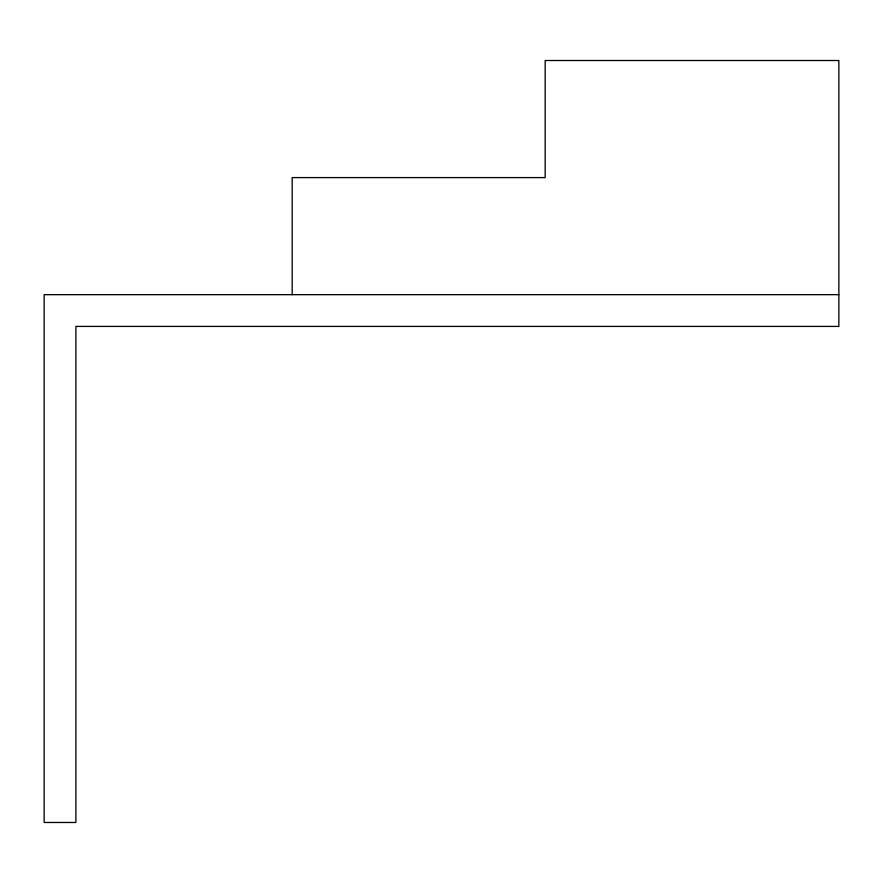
<?xml version="1.0" encoding="UTF-8"?>
<svg xmlns="http://www.w3.org/2000/svg" width="883" height="883" viewBox="0 0 883 883"><rect width="100%" height="100%" fill="white"/><g stroke="black" fill="none" stroke-linecap="round" stroke-linejoin="round"><path stroke-width="1.32" d="M838.85 294.668L44.15 294.668L44.15 822.481L75.894 822.481L75.894 326.412L838.85 326.412L838.85 60.519L545.175 60.519L545.175 177.593L292.185 177.593L292.185 294.668"/></g></svg>
